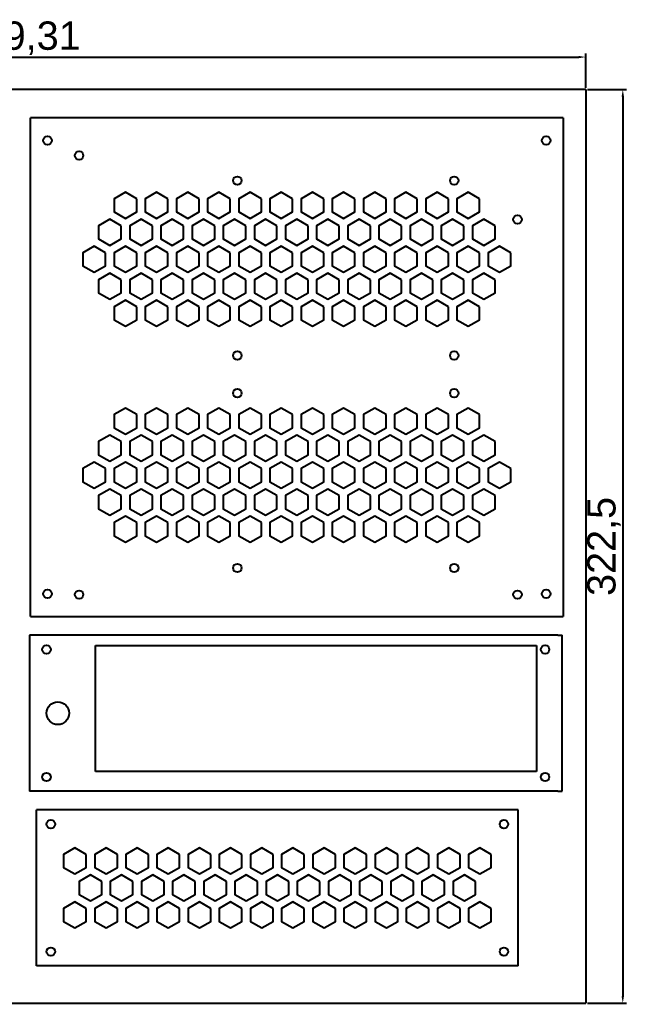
# Model space of a CAD drawing. Header units: millimetres. Extents: x 2185 to 2599, y 1397 to 1744.
# Drawn here: x 2384.8 to 2598.9, y 1396.6 to 1743.8 of the extents above; entities that cross this region are included whole.
import ezdxf

# ---------------------------------------------------------------- set-up
doc = ezdxf.new("R2010")
doc.units = ezdxf.units.MM
doc.styles.get("Standard").update_dxf_attribs({"font": 'arial.ttf'})
doc.dimstyles.new('ISO-25', dxfattribs={"dimtxt": 2.5, "dimasz": 2.5, "dimexe": 1.25, "dimexo": 0.625, "dimtad": 1, "dimtxsty": 'Standard', "dimcen": 2.5, "dimadec": 0, "dimazin": 0, "dimtfac": 1, "dimtmove": 0, "dimatfit": 3, "dimfxl": 1, "dimarcsym": 0})

# ---------------------------------------------------------------- blocks, each defined once
blk = doc.blocks.new('*D3')
at = {"color": 0, "lineweight": -2, "transparency": 16777216}
for p, q in [((2185.3, 1719.74), (2185.3, 1731.82)), ((2187.8, 1730.57), (2582.1, 1730.57)), ((2584.6, 1719.74), (2584.6, 1731.82))]:
    blk.add_line(p, q, dxfattribs=at)
at = {"color": 0, "transparency": 16777216}
for points in [[(2187.8, 1730.98), (2187.8, 1730.15), (2185.3, 1730.57)], [(2582.1, 1730.98), (2582.1, 1730.15), (2584.6, 1730.57)]]:
    blk.add_solid(points, dxfattribs=at)
at = {"layer": 'Defpoints', "color": 0, "transparency": 16777216}
for p in [(2584.6, 1730.57), (2185.3, 1719.11), (2584.6, 1719.11)]:
    blk.add_point(p, dxfattribs=at)
at = {"color": 0, "transparency": 16777216, "insert": (2384.95, 1737.2), "char_height": 10, "attachment_point": 5}
blk.add_mtext('399,31', dxfattribs=at)
blk = doc.blocks.new('*D4')
at = {"color": 0, "lineweight": -2, "transparency": 16777216}
for p, q in [((2585.23, 1719.11), (2598.93, 1719.11)), ((2597.68, 1716.61), (2597.68, 1399.12)), ((2585.23, 1396.62), (2598.93, 1396.62))]:
    blk.add_line(p, q, dxfattribs=at)
at = {"color": 0, "transparency": 16777216}
for points in [[(2597.26, 1716.61), (2598.1, 1716.61), (2597.68, 1719.11)], [(2597.26, 1399.12), (2598.1, 1399.12), (2597.68, 1396.62)]]:
    blk.add_solid(points, dxfattribs=at)
at = {"layer": 'Defpoints', "color": 0, "transparency": 16777216}
for p in [(2584.6, 1719.11), (2584.6, 1396.62), (2597.68, 1396.62)]:
    blk.add_point(p, dxfattribs=at)
at = {"color": 0, "transparency": 16777216, "insert": (2591.04, 1557.86), "char_height": 10, "attachment_point": 5, "rotation": 90}
blk.add_mtext('322,5', dxfattribs=at)

msp = doc.modelspace()

# ---------------------------------------------------------------- linework, layer by layer
at = {"color": 4}
for p, q in [((2584.603, 1719.111), (2185.296, 1719.111)), ((2584.603, 1719.111), (2584.603, 1396.616)), ((2185.296, 1396.616), (2584.603, 1396.616))]:
    msp.add_line(p, q, dxfattribs=at)
for p, q in [((2576.603, 1709.111), (2388.603, 1709.111)), ((2388.603, 1533.111), (2388.603, 1709.111)), ((2576.603, 1709.111), (2576.603, 1533.111)), ((2388.603, 1533.111), (2576.603, 1533.111)), ((2574.724, 1526.49), (2388.224, 1526.49)), ((2388.224, 1526.49), (2388.224, 1471.49)), ((2574.724, 1526.49), (2576.224, 1526.49)), ((2576.224, 1471.49), (2576.224, 1526.49)), ((2574.724, 1471.49), (2388.224, 1471.49)), ((2574.724, 1471.49), (2576.224, 1471.49)), ((2560.739, 1464.851), (2390.739, 1464.851)), ((2390.739, 1409.851), (2390.739, 1464.851)), ((2560.739, 1409.851), (2560.739, 1464.851)), ((2560.739, 1409.851), (2390.739, 1409.851))]:
    msp.add_line(p, q)
at = {"color": 242, "true_color": 0xcd2027}
for p, q in [((2411.474, 1522.94), (2567.224, 1522.94)), ((2411.474, 1478.49), (2411.474, 1522.94)), ((2567.224, 1522.94), (2567.224, 1478.49)), ((2567.224, 1478.49), (2411.474, 1478.49))]:
    msp.add_line(p, q, dxfattribs=at)
at = {"color": 1}
for points in [[(2426.103, 1680.578), (2422.103, 1682.888), (2418.103, 1680.578), (2418.103, 1675.96), (2422.103, 1673.65), (2426.103, 1675.96)], [(2437.103, 1680.578), (2433.103, 1682.888), (2429.103, 1680.578), (2429.103, 1675.96), (2433.103, 1673.65), (2437.103, 1675.96)], [(2448.103, 1680.578), (2444.103, 1682.888), (2440.103, 1680.578), (2440.103, 1675.96), (2444.103, 1673.65), (2448.103, 1675.96)], [(2459.103, 1680.578), (2455.103, 1682.888), (2451.103, 1680.578), (2451.103, 1675.96), (2455.103, 1673.65), (2459.103, 1675.96)], [(2470.103, 1680.578), (2466.103, 1682.888), (2462.103, 1680.578), (2462.103, 1675.96), (2466.103, 1673.65), (2470.103, 1675.96)], [(2481.103, 1680.578), (2477.103, 1682.888), (2473.103, 1680.578), (2473.103, 1675.96), (2477.103, 1673.65), (2481.103, 1675.96)], [(2492.103, 1680.578), (2488.103, 1682.888), (2484.103, 1680.578), (2484.103, 1675.96), (2488.103, 1673.65), (2492.103, 1675.96)], [(2503.103, 1680.578), (2499.103, 1682.888), (2495.103, 1680.578), (2495.103, 1675.96), (2499.103, 1673.65), (2503.103, 1675.96)], [(2514.103, 1680.578), (2510.103, 1682.888), (2506.103, 1680.578), (2506.103, 1675.96), (2510.103, 1673.65), (2514.103, 1675.96)], [(2525.103, 1680.578), (2521.103, 1682.888), (2517.103, 1680.578), (2517.103, 1675.96), (2521.103, 1673.65), (2525.103, 1675.96)], [(2536.103, 1680.578), (2532.103, 1682.888), (2528.103, 1680.578), (2528.103, 1675.96), (2532.103, 1673.65), (2536.103, 1675.96)], [(2547.103, 1680.578), (2543.103, 1682.888), (2539.103, 1680.578), (2539.103, 1675.96), (2543.103, 1673.65), (2547.103, 1675.96)], [(2420.603, 1671.052), (2416.603, 1673.362), (2412.603, 1671.052), (2412.603, 1666.433), (2416.603, 1664.124), (2420.603, 1666.433)], [(2431.603, 1671.052), (2427.603, 1673.362), (2423.603, 1671.052), (2423.603, 1666.433), (2427.603, 1664.124), (2431.603, 1666.433)], [(2442.603, 1671.052), (2438.603, 1673.362), (2434.603, 1671.052), (2434.603, 1666.433), (2438.603, 1664.124), (2442.603, 1666.433)], [(2453.603, 1671.052), (2449.603, 1673.362), (2445.603, 1671.052), (2445.603, 1666.433), (2449.603, 1664.124), (2453.603, 1666.433)], [(2464.603, 1671.052), (2460.603, 1673.362), (2456.603, 1671.052), (2456.603, 1666.433), (2460.603, 1664.124), (2464.603, 1666.433)], [(2475.603, 1671.052), (2471.603, 1673.362), (2467.603, 1671.052), (2467.603, 1666.433), (2471.603, 1664.124), (2475.603, 1666.433)], [(2486.603, 1671.052), (2482.603, 1673.362), (2478.603, 1671.052), (2478.603, 1666.433), (2482.603, 1664.124), (2486.603, 1666.433)], [(2497.603, 1671.052), (2493.603, 1673.362), (2489.603, 1671.052), (2489.603, 1666.433), (2493.603, 1664.124), (2497.603, 1666.433)], [(2508.603, 1671.052), (2504.603, 1673.362), (2500.603, 1671.052), (2500.603, 1666.433), (2504.603, 1664.124), (2508.603, 1666.433)], [(2519.603, 1671.052), (2515.603, 1673.362), (2511.603, 1671.052), (2511.603, 1666.433), (2515.603, 1664.124), (2519.603, 1666.433)], [(2530.603, 1671.052), (2526.603, 1673.362), (2522.603, 1671.052), (2522.603, 1666.433), (2526.603, 1664.124), (2530.603, 1666.433)], [(2541.603, 1671.052), (2537.603, 1673.362), (2533.603, 1671.052), (2533.603, 1666.433), (2537.603, 1664.124), (2541.603, 1666.433)], [(2552.603, 1671.052), (2548.603, 1673.362), (2544.603, 1671.052), (2544.603, 1666.433), (2548.603, 1664.124), (2552.603, 1666.433)], [(2415.103, 1661.526), (2411.103, 1663.835), (2407.103, 1661.526), (2407.103, 1656.907), (2411.103, 1654.598), (2415.103, 1656.907)], [(2426.103, 1661.526), (2422.103, 1663.835), (2418.103, 1661.526), (2418.103, 1656.907), (2422.103, 1654.598), (2426.103, 1656.907)], [(2437.103, 1661.526), (2433.103, 1663.835), (2429.103, 1661.526), (2429.103, 1656.907), (2433.103, 1654.598), (2437.103, 1656.907)], [(2448.103, 1661.526), (2444.103, 1663.835), (2440.103, 1661.526), (2440.103, 1656.907), (2444.103, 1654.598), (2448.103, 1656.907)], [(2459.103, 1661.526), (2455.103, 1663.835), (2451.103, 1661.526), (2451.103, 1656.907), (2455.103, 1654.598), (2459.103, 1656.907)], [(2470.103, 1661.526), (2466.103, 1663.835), (2462.103, 1661.526), (2462.103, 1656.907), (2466.103, 1654.598), (2470.103, 1656.907)], [(2481.103, 1661.526), (2477.103, 1663.835), (2473.103, 1661.526), (2473.103, 1656.907), (2477.103, 1654.598), (2481.103, 1656.907)], [(2492.103, 1661.526), (2488.103, 1663.835), (2484.103, 1661.526), (2484.103, 1656.907), (2488.103, 1654.598), (2492.103, 1656.907)], [(2503.103, 1661.526), (2499.103, 1663.835), (2495.103, 1661.526), (2495.103, 1656.907), (2499.103, 1654.598), (2503.103, 1656.907)], [(2514.103, 1661.526), (2510.103, 1663.835), (2506.103, 1661.526), (2506.103, 1656.907), (2510.103, 1654.598), (2514.103, 1656.907)], [(2525.103, 1661.526), (2521.103, 1663.835), (2517.103, 1661.526), (2517.103, 1656.907), (2521.103, 1654.598), (2525.103, 1656.907)], [(2536.103, 1661.526), (2532.103, 1663.835), (2528.103, 1661.526), (2528.103, 1656.907), (2532.103, 1654.598), (2536.103, 1656.907)], [(2547.103, 1661.526), (2543.103, 1663.835), (2539.103, 1661.526), (2539.103, 1656.907), (2543.103, 1654.598), (2547.103, 1656.907)], [(2558.103, 1661.526), (2554.103, 1663.835), (2550.103, 1661.526), (2550.103, 1656.907), (2554.103, 1654.598), (2558.103, 1656.907)], [(2420.603, 1652), (2416.603, 1654.309), (2412.603, 1652), (2412.603, 1647.381), (2416.603, 1645.071), (2420.603, 1647.381)], [(2431.603, 1652), (2427.603, 1654.309), (2423.603, 1652), (2423.603, 1647.381), (2427.603, 1645.071), (2431.603, 1647.381)], [(2442.603, 1652), (2438.603, 1654.309), (2434.603, 1652), (2434.603, 1647.381), (2438.603, 1645.071), (2442.603, 1647.381)], [(2453.603, 1652), (2449.603, 1654.309), (2445.603, 1652), (2445.603, 1647.381), (2449.603, 1645.071), (2453.603, 1647.381)], [(2464.603, 1652), (2460.603, 1654.309), (2456.603, 1652), (2456.603, 1647.381), (2460.603, 1645.071), (2464.603, 1647.381)], [(2475.603, 1652), (2471.603, 1654.309), (2467.603, 1652), (2467.603, 1647.381), (2471.603, 1645.071), (2475.603, 1647.381)], [(2486.603, 1652), (2482.603, 1654.309), (2478.603, 1652), (2478.603, 1647.381), (2482.603, 1645.071), (2486.603, 1647.381)], [(2497.603, 1652), (2493.603, 1654.309), (2489.603, 1652), (2489.603, 1647.381), (2493.603, 1645.071), (2497.603, 1647.381)], [(2508.603, 1652), (2504.603, 1654.309), (2500.603, 1652), (2500.603, 1647.381), (2504.603, 1645.071), (2508.603, 1647.381)], [(2519.603, 1652), (2515.603, 1654.309), (2511.603, 1652), (2511.603, 1647.381), (2515.603, 1645.071), (2519.603, 1647.381)], [(2530.603, 1652), (2526.603, 1654.309), (2522.603, 1652), (2522.603, 1647.381), (2526.603, 1645.071), (2530.603, 1647.381)], [(2541.603, 1652), (2537.603, 1654.309), (2533.603, 1652), (2533.603, 1647.381), (2537.603, 1645.071), (2541.603, 1647.381)], [(2552.603, 1652), (2548.603, 1654.309), (2544.603, 1652), (2544.603, 1647.381), (2548.603, 1645.071), (2552.603, 1647.381)], [(2426.103, 1642.473), (2422.103, 1644.783), (2418.103, 1642.473), (2418.103, 1637.855), (2422.103, 1635.545), (2426.103, 1637.855)], [(2437.103, 1642.473), (2433.103, 1644.783), (2429.103, 1642.473), (2429.103, 1637.855), (2433.103, 1635.545), (2437.103, 1637.855)], [(2448.103, 1642.473), (2444.103, 1644.783), (2440.103, 1642.473), (2440.103, 1637.855), (2444.103, 1635.545), (2448.103, 1637.855)], [(2459.103, 1642.473), (2455.103, 1644.783), (2451.103, 1642.473), (2451.103, 1637.855), (2455.103, 1635.545), (2459.103, 1637.855)], [(2470.103, 1642.473), (2466.103, 1644.783), (2462.103, 1642.473), (2462.103, 1637.855), (2466.103, 1635.545), (2470.103, 1637.855)], [(2481.103, 1642.473), (2477.103, 1644.783), (2473.103, 1642.473), (2473.103, 1637.855), (2477.103, 1635.545), (2481.103, 1637.855)], [(2492.103, 1642.473), (2488.103, 1644.783), (2484.103, 1642.473), (2484.103, 1637.855), (2488.103, 1635.545), (2492.103, 1637.855)], [(2503.103, 1642.473), (2499.103, 1644.783), (2495.103, 1642.473), (2495.103, 1637.855), (2499.103, 1635.545), (2503.103, 1637.855)], [(2514.103, 1642.473), (2510.103, 1644.783), (2506.103, 1642.473), (2506.103, 1637.855), (2510.103, 1635.545), (2514.103, 1637.855)], [(2525.103, 1642.473), (2521.103, 1644.783), (2517.103, 1642.473), (2517.103, 1637.855), (2521.103, 1635.545), (2525.103, 1637.855)], [(2536.103, 1642.473), (2532.103, 1644.783), (2528.103, 1642.473), (2528.103, 1637.855), (2532.103, 1635.545), (2536.103, 1637.855)], [(2547.103, 1642.473), (2543.103, 1644.783), (2539.103, 1642.473), (2539.103, 1637.855), (2543.103, 1635.545), (2547.103, 1637.855)], [(2426.103, 1604.368), (2422.103, 1606.678), (2418.103, 1604.368), (2418.103, 1599.749), (2422.103, 1597.44), (2426.103, 1599.749)], [(2437.103, 1604.368), (2433.103, 1606.678), (2429.103, 1604.368), (2429.103, 1599.749), (2433.103, 1597.44), (2437.103, 1599.749)], [(2448.103, 1604.368), (2444.103, 1606.678), (2440.103, 1604.368), (2440.103, 1599.749), (2444.103, 1597.44), (2448.103, 1599.749)], [(2459.103, 1604.368), (2455.103, 1606.678), (2451.103, 1604.368), (2451.103, 1599.749), (2455.103, 1597.44), (2459.103, 1599.749)], [(2470.103, 1604.368), (2466.103, 1606.678), (2462.103, 1604.368), (2462.103, 1599.749), (2466.103, 1597.44), (2470.103, 1599.749)], [(2481.103, 1604.368), (2477.103, 1606.678), (2473.103, 1604.368), (2473.103, 1599.749), (2477.103, 1597.44), (2481.103, 1599.749)], [(2492.103, 1604.368), (2488.103, 1606.678), (2484.103, 1604.368), (2484.103, 1599.749), (2488.103, 1597.44), (2492.103, 1599.749)], [(2503.103, 1604.368), (2499.103, 1606.678), (2495.103, 1604.368), (2495.103, 1599.749), (2499.103, 1597.44), (2503.103, 1599.749)], [(2514.103, 1604.368), (2510.103, 1606.678), (2506.103, 1604.368), (2506.103, 1599.749), (2510.103, 1597.44), (2514.103, 1599.749)], [(2525.103, 1604.368), (2521.103, 1606.678), (2517.103, 1604.368), (2517.103, 1599.749), (2521.103, 1597.44), (2525.103, 1599.749)], [(2536.103, 1604.368), (2532.103, 1606.678), (2528.103, 1604.368), (2528.103, 1599.749), (2532.103, 1597.44), (2536.103, 1599.749)], [(2547.103, 1604.368), (2543.103, 1606.678), (2539.103, 1604.368), (2539.103, 1599.749), (2543.103, 1597.44), (2547.103, 1599.749)], [(2420.603, 1594.842), (2416.603, 1597.151), (2412.603, 1594.842), (2412.603, 1590.223), (2416.603, 1587.914), (2420.603, 1590.223)], [(2431.603, 1594.842), (2427.603, 1597.151), (2423.603, 1594.842), (2423.603, 1590.223), (2427.603, 1587.914), (2431.603, 1590.223)], [(2442.603, 1594.842), (2438.603, 1597.151), (2434.603, 1594.842), (2434.603, 1590.223), (2438.603, 1587.914), (2442.603, 1590.223)], [(2453.603, 1594.842), (2449.603, 1597.151), (2445.603, 1594.842), (2445.603, 1590.223), (2449.603, 1587.914), (2453.603, 1590.223)], [(2464.603, 1594.842), (2460.603, 1597.151), (2456.603, 1594.842), (2456.603, 1590.223), (2460.603, 1587.914), (2464.603, 1590.223)], [(2475.603, 1594.842), (2471.603, 1597.151), (2467.603, 1594.842), (2467.603, 1590.223), (2471.603, 1587.914), (2475.603, 1590.223)], [(2486.603, 1594.842), (2482.603, 1597.151), (2478.603, 1594.842), (2478.603, 1590.223), (2482.603, 1587.914), (2486.603, 1590.223)], [(2497.603, 1594.842), (2493.603, 1597.151), (2489.603, 1594.842), (2489.603, 1590.223), (2493.603, 1587.914), (2497.603, 1590.223)], [(2508.603, 1594.842), (2504.603, 1597.151), (2500.603, 1594.842), (2500.603, 1590.223), (2504.603, 1587.914), (2508.603, 1590.223)], [(2519.603, 1594.842), (2515.603, 1597.151), (2511.603, 1594.842), (2511.603, 1590.223), (2515.603, 1587.914), (2519.603, 1590.223)], [(2530.603, 1594.842), (2526.603, 1597.151), (2522.603, 1594.842), (2522.603, 1590.223), (2526.603, 1587.914), (2530.603, 1590.223)], [(2541.603, 1594.842), (2537.603, 1597.151), (2533.603, 1594.842), (2533.603, 1590.223), (2537.603, 1587.914), (2541.603, 1590.223)], [(2552.603, 1594.842), (2548.603, 1597.151), (2544.603, 1594.842), (2544.603, 1590.223), (2548.603, 1587.914), (2552.603, 1590.223)], [(2415.103, 1585.316), (2411.103, 1587.625), (2407.103, 1585.316), (2407.103, 1580.697), (2411.103, 1578.387), (2415.103, 1580.697)], [(2426.103, 1585.316), (2422.103, 1587.625), (2418.103, 1585.316), (2418.103, 1580.697), (2422.103, 1578.387), (2426.103, 1580.697)], [(2437.103, 1585.316), (2433.103, 1587.625), (2429.103, 1585.316), (2429.103, 1580.697), (2433.103, 1578.387), (2437.103, 1580.697)], [(2448.103, 1585.316), (2444.103, 1587.625), (2440.103, 1585.316), (2440.103, 1580.697), (2444.103, 1578.387), (2448.103, 1580.697)], [(2459.103, 1585.316), (2455.103, 1587.625), (2451.103, 1585.316), (2451.103, 1580.697), (2455.103, 1578.387), (2459.103, 1580.697)], [(2470.103, 1585.316), (2466.103, 1587.625), (2462.103, 1585.316), (2462.103, 1580.697), (2466.103, 1578.387), (2470.103, 1580.697)], [(2481.103, 1585.316), (2477.103, 1587.625), (2473.103, 1585.316), (2473.103, 1580.697), (2477.103, 1578.387), (2481.103, 1580.697)], [(2492.103, 1585.316), (2488.103, 1587.625), (2484.103, 1585.316), (2484.103, 1580.697), (2488.103, 1578.387), (2492.103, 1580.697)], [(2503.103, 1585.316), (2499.103, 1587.625), (2495.103, 1585.316), (2495.103, 1580.697), (2499.103, 1578.387), (2503.103, 1580.697)], [(2514.103, 1585.316), (2510.103, 1587.625), (2506.103, 1585.316), (2506.103, 1580.697), (2510.103, 1578.387), (2514.103, 1580.697)], [(2525.103, 1585.316), (2521.103, 1587.625), (2517.103, 1585.316), (2517.103, 1580.697), (2521.103, 1578.387), (2525.103, 1580.697)], [(2536.103, 1585.316), (2532.103, 1587.625), (2528.103, 1585.316), (2528.103, 1580.697), (2532.103, 1578.387), (2536.103, 1580.697)], [(2547.103, 1585.316), (2543.103, 1587.625), (2539.103, 1585.316), (2539.103, 1580.697), (2543.103, 1578.387), (2547.103, 1580.697)], [(2558.103, 1585.316), (2554.103, 1587.625), (2550.103, 1585.316), (2550.103, 1580.697), (2554.103, 1578.387), (2558.103, 1580.697)], [(2420.603, 1575.789), (2416.603, 1578.099), (2412.603, 1575.789), (2412.603, 1571.171), (2416.603, 1568.861), (2420.603, 1571.171)], [(2431.603, 1575.789), (2427.603, 1578.099), (2423.603, 1575.789), (2423.603, 1571.171), (2427.603, 1568.861), (2431.603, 1571.171)], [(2442.603, 1575.789), (2438.603, 1578.099), (2434.603, 1575.789), (2434.603, 1571.171), (2438.603, 1568.861), (2442.603, 1571.171)], [(2453.603, 1575.789), (2449.603, 1578.099), (2445.603, 1575.789), (2445.603, 1571.171), (2449.603, 1568.861), (2453.603, 1571.171)], [(2464.603, 1575.789), (2460.603, 1578.099), (2456.603, 1575.789), (2456.603, 1571.171), (2460.603, 1568.861), (2464.603, 1571.171)], [(2475.603, 1575.789), (2471.603, 1578.099), (2467.603, 1575.789), (2467.603, 1571.171), (2471.603, 1568.861), (2475.603, 1571.171)], [(2486.603, 1575.789), (2482.603, 1578.099), (2478.603, 1575.789), (2478.603, 1571.171), (2482.603, 1568.861), (2486.603, 1571.171)], [(2497.603, 1575.789), (2493.603, 1578.099), (2489.603, 1575.789), (2489.603, 1571.171), (2493.603, 1568.861), (2497.603, 1571.171)], [(2508.603, 1575.789), (2504.603, 1578.099), (2500.603, 1575.789), (2500.603, 1571.171), (2504.603, 1568.861), (2508.603, 1571.171)], [(2519.603, 1575.789), (2515.603, 1578.099), (2511.603, 1575.789), (2511.603, 1571.171), (2515.603, 1568.861), (2519.603, 1571.171)], [(2530.603, 1575.789), (2526.603, 1578.099), (2522.603, 1575.789), (2522.603, 1571.171), (2526.603, 1568.861), (2530.603, 1571.171)], [(2541.603, 1575.789), (2537.603, 1578.099), (2533.603, 1575.789), (2533.603, 1571.171), (2537.603, 1568.861), (2541.603, 1571.171)], [(2552.603, 1575.789), (2548.603, 1578.099), (2544.603, 1575.789), (2544.603, 1571.171), (2548.603, 1568.861), (2552.603, 1571.171)], [(2426.103, 1566.263), (2422.103, 1568.573), (2418.103, 1566.263), (2418.103, 1561.644), (2422.103, 1559.335), (2426.103, 1561.644)], [(2437.103, 1566.263), (2433.103, 1568.573), (2429.103, 1566.263), (2429.103, 1561.644), (2433.103, 1559.335), (2437.103, 1561.644)], [(2448.103, 1566.263), (2444.103, 1568.573), (2440.103, 1566.263), (2440.103, 1561.644), (2444.103, 1559.335), (2448.103, 1561.644)], [(2459.103, 1566.263), (2455.103, 1568.573), (2451.103, 1566.263), (2451.103, 1561.644), (2455.103, 1559.335), (2459.103, 1561.644)], [(2470.103, 1566.263), (2466.103, 1568.573), (2462.103, 1566.263), (2462.103, 1561.644), (2466.103, 1559.335), (2470.103, 1561.644)], [(2481.103, 1566.263), (2477.103, 1568.573), (2473.103, 1566.263), (2473.103, 1561.644), (2477.103, 1559.335), (2481.103, 1561.644)], [(2492.103, 1566.263), (2488.103, 1568.573), (2484.103, 1566.263), (2484.103, 1561.644), (2488.103, 1559.335), (2492.103, 1561.644)], [(2503.103, 1566.263), (2499.103, 1568.573), (2495.103, 1566.263), (2495.103, 1561.644), (2499.103, 1559.335), (2503.103, 1561.644)], [(2514.103, 1566.263), (2510.103, 1568.573), (2506.103, 1566.263), (2506.103, 1561.644), (2510.103, 1559.335), (2514.103, 1561.644)], [(2525.103, 1566.263), (2521.103, 1568.573), (2517.103, 1566.263), (2517.103, 1561.644), (2521.103, 1559.335), (2525.103, 1561.644)], [(2536.103, 1566.263), (2532.103, 1568.573), (2528.103, 1566.263), (2528.103, 1561.644), (2532.103, 1559.335), (2536.103, 1561.644)], [(2547.103, 1566.263), (2543.103, 1568.573), (2539.103, 1566.263), (2539.103, 1561.644), (2543.103, 1559.335), (2547.103, 1561.644)], [(2408.239, 1449.187), (2404.239, 1451.496), (2400.239, 1449.187), (2400.239, 1444.568), (2404.239, 1442.258), (2408.239, 1444.568)], [(2419.239, 1449.187), (2415.239, 1451.496), (2411.239, 1449.187), (2411.239, 1444.568), (2415.239, 1442.258), (2419.239, 1444.568)], [(2430.239, 1449.187), (2426.239, 1451.496), (2422.239, 1449.187), (2422.239, 1444.568), (2426.239, 1442.258), (2430.239, 1444.568)], [(2441.239, 1449.187), (2437.239, 1451.496), (2433.239, 1449.187), (2433.239, 1444.568), (2437.239, 1442.258), (2441.239, 1444.568)], [(2452.239, 1449.187), (2448.239, 1451.496), (2444.239, 1449.187), (2444.239, 1444.568), (2448.239, 1442.258), (2452.239, 1444.568)], [(2463.239, 1449.187), (2459.239, 1451.496), (2455.239, 1449.187), (2455.239, 1444.568), (2459.239, 1442.258), (2463.239, 1444.568)], [(2474.239, 1449.187), (2470.239, 1451.496), (2466.239, 1449.187), (2466.239, 1444.568), (2470.239, 1442.258), (2474.239, 1444.568)], [(2485.239, 1449.187), (2481.239, 1451.496), (2477.239, 1449.187), (2477.239, 1444.568), (2481.239, 1442.258), (2485.239, 1444.568)], [(2496.239, 1449.187), (2492.239, 1451.496), (2488.239, 1449.187), (2488.239, 1444.568), (2492.239, 1442.258), (2496.239, 1444.568)], [(2507.239, 1449.187), (2503.239, 1451.496), (2499.239, 1449.187), (2499.239, 1444.568), (2503.239, 1442.258), (2507.239, 1444.568)], [(2518.239, 1449.187), (2514.239, 1451.496), (2510.239, 1449.187), (2510.239, 1444.568), (2514.239, 1442.258), (2518.239, 1444.568)], [(2529.239, 1449.187), (2525.239, 1451.496), (2521.239, 1449.187), (2521.239, 1444.568), (2525.239, 1442.258), (2529.239, 1444.568)], [(2540.239, 1449.187), (2536.239, 1451.496), (2532.239, 1449.187), (2532.239, 1444.568), (2536.239, 1442.258), (2540.239, 1444.568)], [(2551.239, 1449.187), (2547.239, 1451.496), (2543.239, 1449.187), (2543.239, 1444.568), (2547.239, 1442.258), (2551.239, 1444.568)], [(2413.739, 1439.66), (2409.739, 1441.97), (2405.739, 1439.66), (2405.739, 1435.042), (2409.739, 1432.732), (2413.739, 1435.042)], [(2424.739, 1439.66), (2420.739, 1441.97), (2416.739, 1439.66), (2416.739, 1435.042), (2420.739, 1432.732), (2424.739, 1435.042)], [(2435.739, 1439.66), (2431.739, 1441.97), (2427.739, 1439.66), (2427.739, 1435.042), (2431.739, 1432.732), (2435.739, 1435.042)], [(2446.739, 1439.66), (2442.739, 1441.97), (2438.739, 1439.66), (2438.739, 1435.042), (2442.739, 1432.732), (2446.739, 1435.042)], [(2457.739, 1439.66), (2453.739, 1441.97), (2449.739, 1439.66), (2449.739, 1435.042), (2453.739, 1432.732), (2457.739, 1435.042)], [(2468.739, 1439.66), (2464.739, 1441.97), (2460.739, 1439.66), (2460.739, 1435.042), (2464.739, 1432.732), (2468.739, 1435.042)], [(2479.739, 1439.66), (2475.739, 1441.97), (2471.739, 1439.66), (2471.739, 1435.042), (2475.739, 1432.732), (2479.739, 1435.042)], [(2490.739, 1439.66), (2486.739, 1441.97), (2482.739, 1439.66), (2482.739, 1435.042), (2486.739, 1432.732), (2490.739, 1435.042)], [(2501.739, 1439.66), (2497.739, 1441.97), (2493.739, 1439.66), (2493.739, 1435.042), (2497.739, 1432.732), (2501.739, 1435.042)], [(2512.739, 1439.66), (2508.739, 1441.97), (2504.739, 1439.66), (2504.739, 1435.042), (2508.739, 1432.732), (2512.739, 1435.042)], [(2523.739, 1439.66), (2519.739, 1441.97), (2515.739, 1439.66), (2515.739, 1435.042), (2519.739, 1432.732), (2523.739, 1435.042)], [(2534.739, 1439.66), (2530.739, 1441.97), (2526.739, 1439.66), (2526.739, 1435.042), (2530.739, 1432.732), (2534.739, 1435.042)], [(2545.739, 1439.66), (2541.739, 1441.97), (2537.739, 1439.66), (2537.739, 1435.042), (2541.739, 1432.732), (2545.739, 1435.042)], [(2408.239, 1430.134), (2404.239, 1432.443), (2400.239, 1430.134), (2400.239, 1425.515), (2404.239, 1423.206), (2408.239, 1425.515)], [(2419.239, 1430.134), (2415.239, 1432.443), (2411.239, 1430.134), (2411.239, 1425.515), (2415.239, 1423.206), (2419.239, 1425.515)], [(2430.239, 1430.134), (2426.239, 1432.443), (2422.239, 1430.134), (2422.239, 1425.515), (2426.239, 1423.206), (2430.239, 1425.515)], [(2441.239, 1430.134), (2437.239, 1432.443), (2433.239, 1430.134), (2433.239, 1425.515), (2437.239, 1423.206), (2441.239, 1425.515)], [(2452.239, 1430.134), (2448.239, 1432.443), (2444.239, 1430.134), (2444.239, 1425.515), (2448.239, 1423.206), (2452.239, 1425.515)], [(2463.239, 1430.134), (2459.239, 1432.443), (2455.239, 1430.134), (2455.239, 1425.515), (2459.239, 1423.206), (2463.239, 1425.515)], [(2474.239, 1430.134), (2470.239, 1432.443), (2466.239, 1430.134), (2466.239, 1425.515), (2470.239, 1423.206), (2474.239, 1425.515)], [(2485.239, 1430.134), (2481.239, 1432.443), (2477.239, 1430.134), (2477.239, 1425.515), (2481.239, 1423.206), (2485.239, 1425.515)], [(2496.239, 1430.134), (2492.239, 1432.443), (2488.239, 1430.134), (2488.239, 1425.515), (2492.239, 1423.206), (2496.239, 1425.515)], [(2507.239, 1430.134), (2503.239, 1432.443), (2499.239, 1430.134), (2499.239, 1425.515), (2503.239, 1423.206), (2507.239, 1425.515)], [(2518.239, 1430.134), (2514.239, 1432.443), (2510.239, 1430.134), (2510.239, 1425.515), (2514.239, 1423.206), (2518.239, 1425.515)], [(2529.239, 1430.134), (2525.239, 1432.443), (2521.239, 1430.134), (2521.239, 1425.515), (2525.239, 1423.206), (2529.239, 1425.515)], [(2540.239, 1430.134), (2536.239, 1432.443), (2532.239, 1430.134), (2532.239, 1425.515), (2536.239, 1423.206), (2540.239, 1425.515)], [(2551.239, 1430.134), (2547.239, 1432.443), (2543.239, 1430.134), (2543.239, 1425.515), (2547.239, 1423.206), (2551.239, 1425.515)]]:
    msp.add_lwpolyline(points, close=True, dxfattribs=at)
for centre, radius in [((2394.603, 1701.111), 1.5), ((2570.603, 1701.111), 1.5), ((2405.723, 1695.801), 1.5), ((2461.603, 1686.971), 1.5), ((2538.203, 1686.971), 1.5), ((2560.503, 1673.241), 1.5), ((2461.603, 1625.251), 1.5), ((2538.203, 1625.251), 1.5), ((2461.603, 1611.971), 1.5), ((2538.203, 1611.971), 1.5), ((2461.603, 1550.251), 1.5), ((2538.203, 1550.251), 1.5), ((2394.603, 1541.111), 1.5), ((2405.723, 1540.861), 1.5), ((2560.503, 1540.861), 1.5), ((2570.603, 1541.111), 1.5), ((2394.224, 1521.49), 1.5), ((2570.224, 1521.49), 1.5), ((2398.224, 1498.99), 4), ((2394.224, 1476.49), 1.5), ((2570.224, 1476.49), 1.5), ((2395.739, 1459.851), 1.5), ((2555.739, 1459.851), 1.5), ((2395.739, 1414.851), 1.5), ((2555.739, 1414.851), 1.5)]:
    msp.add_circle(centre, radius, dxfattribs=at)

# ---------------------------------------------------------------- dimensions: what is measured, and where the dimension line sits
at = {"color": 4}
dim = msp.add_linear_dim(base=(2584.603, 1730.567), p1=(2185.296, 1719.111), p2=(2584.603, 1719.111), dimstyle='ISO-25', override={"dimtxt": 10}, dxfattribs=at)
dim.commit()
dim.dimension.update_dxf_attribs({"geometry": '*D3', "text_midpoint": (2384.949, 1737.202)})
dim = msp.add_linear_dim(base=(2597.6787, 1396.616), p1=(2584.6028, 1719.1114), p2=(2584.6028, 1396.616), angle=90, dimstyle='ISO-25', override={"dimtxt": 10}, dxfattribs=at)
dim.commit()
dim.dimension.update_dxf_attribs({"geometry": '*D4', "text_midpoint": (2591.0441, 1557.8637)})

doc.saveas('drawing.dxf')
